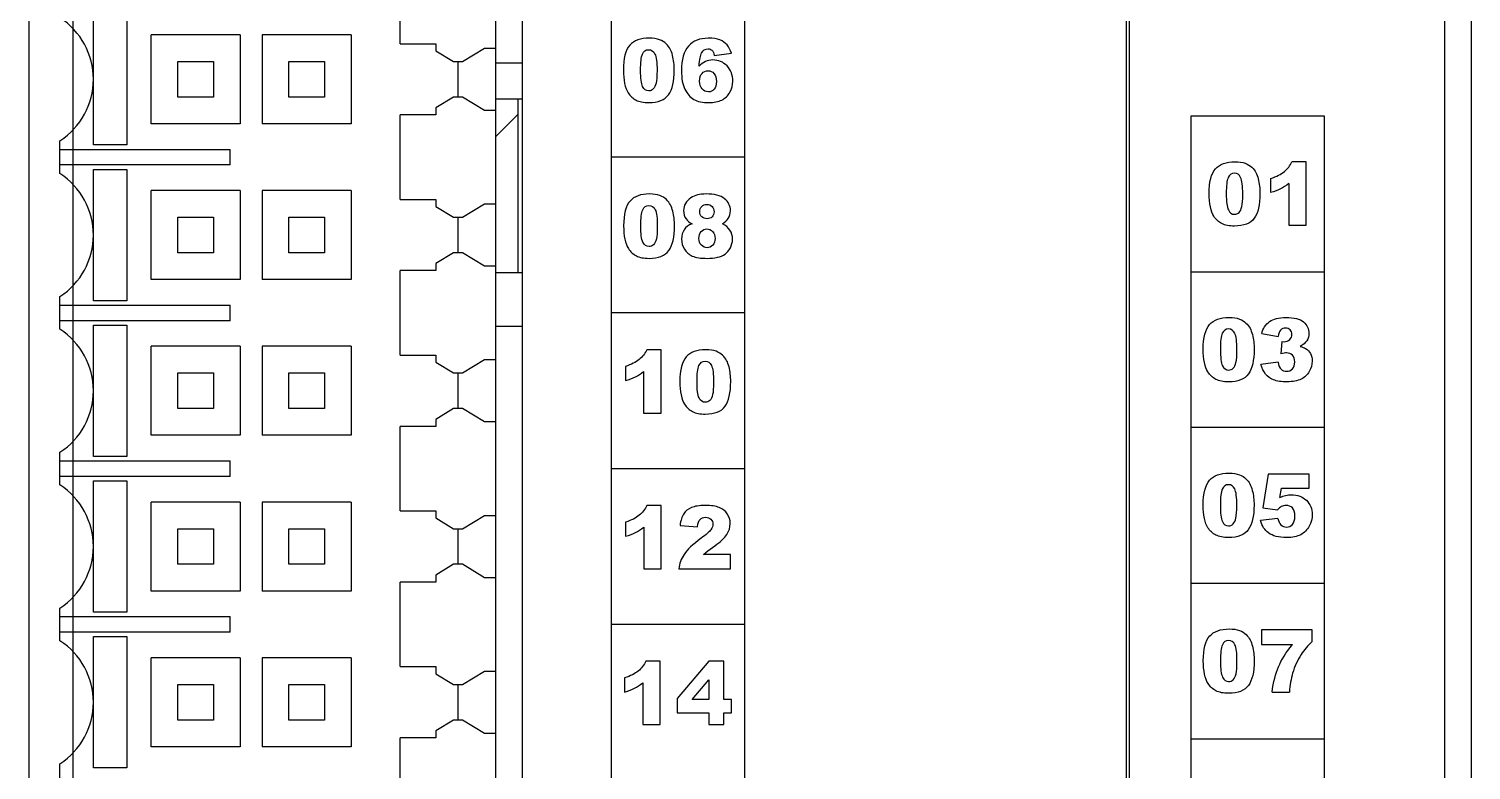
# Model space of a CAD drawing. Header units: millimetres. Extents: x 40 to 522, y -286 to 20.
# Drawn here: x 440.75 to 473.19, y -176.33 to -159.67 of the extents above; entities that cross this region are included whole.
import ezdxf

# ---------------------------------------------------------------- set-up
doc = ezdxf.new("R2010")
doc.units = ezdxf.units.MM

# ---------------------------------------------------------------- blocks, each defined once
blk = doc.blocks.new('MOD_DOM724i')
at = {"linetype": 'Continuous'}
for p, q in [((143.501, 41.698), (143.501, 127.598)), ((118.751, 121.448), (118.751, 51.448)), ((129.251, 51.448), (129.251, 121.448)), ((129.851, 51.848), (129.851, 121.048)), ((131.851, 54.948), (131.851, 117.948)), ((134.851, 54.948), (134.851, 117.948)), ((127.101, 109.998), (127.101, 111.898)), ((120.201, 109.202), (120.201, 110.673)), ((120.952, 110.673), (120.952, 107.723)), ((121.501, 108.198), (121.501, 110.198)), ((123.501, 110.198), (121.501, 110.198)), ((123.501, 110.198), (123.501, 108.198)), ((124.001, 110.198), (124.001, 108.198)), ((126.001, 110.198), (124.001, 110.198)), ((126.001, 110.198), (126.001, 108.198)), ((127.101, 109.998), (127.901, 109.998)), ((127.901, 109.998), (127.901, 109.84)), ((127.901, 109.84), (128.304, 109.598)), ((128.501, 109.598), (129.001, 109.898)), ((129.001, 109.898), (129.251, 109.898)), ((134.164, 109.735), (134.551, 109.782)), ((122.101, 108.798), (122.101, 109.598)), ((122.101, 109.598), (122.901, 109.598)), ((122.901, 109.598), (122.901, 108.798)), ((124.601, 108.798), (124.601, 109.598)), ((124.601, 109.598), (125.401, 109.598)), ((125.401, 109.598), (125.401, 108.798)), ((128.304, 109.598), (128.501, 109.598)), ((128.401, 109.598), (128.401, 108.798)), ((129.851, 109.558), (129.251, 109.558)), ((120.201, 107.723), (120.201, 109.194)), ((122.901, 108.798), (122.101, 108.798)), ((125.401, 108.798), (124.601, 108.798)), ((128.304, 108.798), (127.901, 108.556)), ((128.501, 108.798), (128.304, 108.798)), ((129.001, 108.497), (128.501, 108.798)), ((129.251, 108.758), (129.851, 108.758)), ((129.751, 104.858), (129.751, 108.758)), ((127.101, 106.498), (127.101, 108.398)), ((127.901, 108.398), (127.101, 108.398)), ((127.901, 108.556), (127.901, 108.398)), ((129.251, 108.497), (129.001, 108.497)), ((129.251, 107.913), (129.751, 108.413)), ((123.501, 108.198), (121.501, 108.198)), ((126.001, 108.198), (124.001, 108.198)), ((119.451, 107.08), (119.451, 107.815)), ((120.952, 107.723), (120.201, 107.723)), ((119.451, 107.623), (123.276, 107.623)), ((123.276, 107.273), (123.276, 107.623)), ((134.851, 107.448), (131.851, 107.448)), ((123.276, 107.273), (119.451, 107.273)), ((120.201, 105.702), (120.201, 107.173)), ((120.201, 107.173), (120.952, 107.173)), ((120.952, 107.173), (120.952, 104.223)), ((121.501, 104.698), (121.501, 106.698)), ((123.501, 106.698), (121.501, 106.698)), ((123.501, 106.698), (123.501, 104.698)), ((124.001, 106.698), (124.001, 104.698)), ((126.001, 106.698), (124.001, 106.698)), ((126.001, 106.698), (126.001, 104.698)), ((127.101, 106.498), (127.901, 106.498)), ((127.901, 106.498), (127.901, 106.34)), ((128.501, 106.098), (129.001, 106.398)), ((129.001, 106.398), (129.251, 106.398)), ((122.101, 105.298), (122.101, 106.098)), ((122.101, 106.098), (122.901, 106.098)), ((122.901, 106.098), (122.901, 105.298)), ((124.601, 105.298), (124.601, 106.098)), ((124.601, 106.098), (125.401, 106.098)), ((125.401, 106.098), (125.401, 105.298)), ((127.901, 106.34), (128.304, 106.098)), ((128.304, 106.098), (128.501, 106.098)), ((128.401, 106.098), (128.401, 105.298)), ((120.201, 104.223), (120.201, 105.694)), ((122.901, 105.298), (122.101, 105.298)), ((125.401, 105.298), (124.601, 105.298)), ((128.304, 105.298), (127.901, 105.056)), ((128.501, 105.298), (128.304, 105.298)), ((129.001, 104.997), (128.501, 105.298)), ((127.101, 102.998), (127.101, 104.898)), ((127.901, 104.898), (127.101, 104.898)), ((127.901, 105.056), (127.901, 104.898)), ((129.251, 104.997), (129.001, 104.997)), ((129.251, 104.858), (129.851, 104.858)), ((123.501, 104.698), (121.501, 104.698)), ((126.001, 104.698), (124.001, 104.698)), ((119.451, 103.58), (119.451, 104.315)), ((119.451, 104.123), (123.276, 104.123)), ((120.952, 104.223), (120.201, 104.223)), ((123.276, 103.773), (123.276, 104.123)), ((134.851, 103.948), (131.851, 103.948)), ((123.276, 103.773), (119.451, 103.773)), ((120.201, 102.202), (120.201, 103.673)), ((120.201, 103.673), (120.952, 103.673)), ((120.952, 103.673), (120.952, 100.723)), ((129.251, 103.648), (129.851, 103.648)), ((121.501, 101.198), (121.501, 103.198)), ((123.501, 103.198), (121.501, 103.198)), ((123.501, 103.198), (123.501, 101.198)), ((124.001, 103.198), (124.001, 101.198)), ((126.001, 103.198), (124.001, 103.198)), ((126.001, 103.198), (126.001, 101.198)), ((127.101, 102.998), (127.901, 102.998)), ((127.901, 102.998), (127.901, 102.84)), ((127.901, 102.84), (128.304, 102.598)), ((128.501, 102.598), (129.001, 102.898)), ((129.001, 102.898), (129.251, 102.898)), ((132.968, 103.121), (132.646, 103.121)), ((132.968, 101.698), (132.968, 103.121)), ((122.101, 101.798), (122.101, 102.598)), ((122.101, 102.598), (122.901, 102.598)), ((122.901, 102.598), (122.901, 101.798)), ((124.601, 101.798), (124.601, 102.598)), ((124.601, 102.598), (125.401, 102.598)), ((125.401, 102.598), (125.401, 101.798)), ((128.304, 102.598), (128.501, 102.598)), ((128.401, 102.598), (128.401, 101.798)), ((132.166, 102.746), (132.166, 102.427)), ((132.575, 102.631), (132.575, 101.698)), ((120.201, 100.723), (120.201, 102.194)), ((122.901, 101.798), (122.101, 101.798)), ((125.401, 101.798), (124.601, 101.798)), ((128.304, 101.798), (127.901, 101.556)), ((127.901, 101.556), (127.901, 101.398)), ((128.501, 101.798), (128.304, 101.798)), ((129.001, 101.497), (128.501, 101.798)), ((132.575, 101.698), (132.968, 101.698)), ((123.501, 101.198), (121.501, 101.198)), ((126.001, 101.198), (124.001, 101.198)), ((127.101, 99.498), (127.101, 101.398)), ((127.901, 101.398), (127.101, 101.398)), ((129.251, 101.497), (129.001, 101.497)), ((119.451, 100.08), (119.451, 100.815)), ((119.451, 100.623), (123.276, 100.623)), ((120.952, 100.723), (120.201, 100.723)), ((123.276, 100.273), (123.276, 100.623)), ((123.276, 100.273), (119.451, 100.273)), ((131.851, 100.448), (134.851, 100.448)), ((120.201, 98.702), (120.201, 100.173)), ((120.201, 100.173), (120.952, 100.173)), ((120.952, 100.173), (120.952, 97.223)), ((121.501, 97.698), (121.501, 99.698)), ((123.501, 99.698), (121.501, 99.698)), ((123.501, 99.698), (123.501, 97.698)), ((124.001, 99.698), (124.001, 97.698)), ((126.001, 99.698), (124.001, 99.698)), ((126.001, 99.698), (126.001, 97.698)), ((132.971, 99.621), (132.649, 99.621)), ((132.971, 98.198), (132.971, 99.621)), ((127.101, 99.498), (127.901, 99.498)), ((127.901, 99.498), (127.901, 99.34)), ((127.901, 99.34), (128.304, 99.098)), ((128.501, 99.098), (129.001, 99.398)), ((129.001, 99.398), (129.251, 99.398)), ((122.101, 98.298), (122.101, 99.098)), ((122.101, 99.098), (122.901, 99.098)), ((122.901, 99.098), (122.901, 98.298)), ((124.601, 98.298), (124.601, 99.098)), ((124.601, 99.098), (125.401, 99.098)), ((125.401, 99.098), (125.401, 98.298)), ((128.304, 99.098), (128.501, 99.098)), ((128.401, 99.098), (128.401, 98.298)), ((132.169, 99.246), (132.169, 98.927)), ((132.578, 99.131), (132.578, 98.198)), ((133.394, 99.174), (133.784, 99.143)), ((120.201, 97.223), (120.201, 98.694)), ((134.018, 98.599), (134.175, 98.713)), ((122.901, 98.298), (122.101, 98.298)), ((125.401, 98.298), (124.601, 98.298)), ((128.304, 98.298), (127.901, 98.056)), ((128.501, 98.298), (128.304, 98.298)), ((129.001, 97.997), (128.501, 98.298)), ((133.925, 98.515), (134.018, 98.599)), ((134.533, 98.515), (133.925, 98.515)), ((134.533, 98.198), (134.533, 98.515)), ((127.901, 98.056), (127.901, 97.898)), ((129.251, 97.997), (129.001, 97.997)), ((132.578, 98.198), (132.971, 98.198)), ((133.366, 98.198), (134.533, 98.198)), ((123.501, 97.698), (121.501, 97.698)), ((126.001, 97.698), (124.001, 97.698)), ((127.101, 95.998), (127.101, 97.898)), ((127.901, 97.898), (127.101, 97.898)), ((119.451, 96.58), (119.451, 97.315)), ((119.451, 97.123), (123.276, 97.123)), ((120.952, 97.223), (120.201, 97.223)), ((123.276, 96.773), (123.276, 97.123)), ((123.276, 96.773), (119.451, 96.773)), ((120.201, 95.202), (120.201, 96.673)), ((120.201, 96.673), (120.952, 96.673)), ((120.952, 96.673), (120.952, 93.723)), ((134.851, 96.948), (131.851, 96.948)), ((121.501, 94.198), (121.501, 96.198)), ((123.501, 96.198), (121.501, 96.198)), ((123.501, 96.198), (123.501, 94.198)), ((124.001, 96.198), (124.001, 94.198)), ((126.001, 96.198), (124.001, 96.198)), ((126.001, 96.198), (126.001, 94.198)), ((132.949, 96.121), (132.627, 96.121)), ((132.949, 94.698), (132.949, 96.121)), ((134.04, 96.121), (133.332, 95.279)), ((134.379, 96.121), (134.04, 96.121)), ((134.379, 95.261), (134.379, 96.121)), ((127.101, 95.998), (127.901, 95.998)), ((127.901, 95.998), (127.901, 95.84)), ((127.901, 95.84), (128.304, 95.598)), ((128.501, 95.598), (129.001, 95.898)), ((129.001, 95.898), (129.251, 95.898)), ((132.147, 95.746), (132.147, 95.427)), ((133.665, 95.261), (134.04, 95.701)), ((134.04, 95.701), (134.04, 95.261)), ((122.101, 94.798), (122.101, 95.598)), ((122.101, 95.598), (122.901, 95.598)), ((122.901, 95.598), (122.901, 94.798)), ((124.601, 94.798), (124.601, 95.598)), ((124.601, 95.598), (125.401, 95.598)), ((125.401, 95.598), (125.401, 94.798)), ((128.304, 95.598), (128.501, 95.598)), ((128.401, 95.598), (128.401, 94.798)), ((132.555, 95.631), (132.555, 94.698)), ((120.201, 93.723), (120.201, 95.194)), ((133.332, 95.279), (133.332, 94.959)), ((134.04, 95.261), (133.665, 95.261)), ((134.555, 95.261), (134.379, 95.261)), ((134.555, 94.959), (134.555, 95.261)), ((122.901, 94.798), (122.101, 94.798)), ((125.401, 94.798), (124.601, 94.798)), ((128.304, 94.798), (127.901, 94.556)), ((128.501, 94.798), (128.304, 94.798)), ((129.001, 94.497), (128.501, 94.798)), ((133.332, 94.959), (134.04, 94.959)), ((134.04, 94.959), (134.04, 94.698)), ((134.379, 94.959), (134.555, 94.959)), ((134.379, 94.698), (134.379, 94.959)), ((127.901, 94.398), (127.101, 94.398)), ((127.101, 92.498), (127.101, 94.398)), ((127.901, 94.556), (127.901, 94.398)), ((129.251, 94.497), (129.001, 94.497)), ((132.555, 94.698), (132.949, 94.698)), ((134.04, 94.698), (134.379, 94.698)), ((123.501, 94.198), (121.501, 94.198)), ((126.001, 94.198), (124.001, 94.198)), ((119.451, 93.08), (119.451, 93.815)), ((120.952, 93.723), (120.201, 93.723))]:
    blk.add_line(p, q, dxfattribs=at)
for centre, radius, start, end in [((118.551, 109.198), 1.65, 303.0557, 56.9443), ((118.551, 105.698), 1.65, 303.0557, 56.9443), ((134.011, 106.245), 1.071, 270.0061, 282.0044), ((118.551, 102.198), 1.65, 303.0557, 56.9443), ((118.551, 98.698), 1.65, 303.0557, 56.9443), ((118.551, 95.198), 1.65, 303.0557, 56.9443)]:
    blk.add_arc(centre, radius, start, end, dxfattribs=at)
for points in [[(132.264, 109.962), (132.168, 109.855), (132.121, 109.669), (132.121, 109.403)], [(132.702, 110.121), (132.506, 110.121), (132.359, 110.068), (132.264, 109.962)], [(132.934, 110.086), (132.873, 110.109), (132.796, 110.121), (132.702, 110.121)], [(133.082, 109.995), (133.044, 110.033), (132.995, 110.063), (132.934, 110.086)], [(133.172, 109.878), (133.15, 109.919), (133.121, 109.958), (133.082, 109.995)], [(134.029, 110.121), (133.84, 110.121), (133.693, 110.062), (133.586, 109.945)], [(134.292, 110.082), (134.227, 110.108), (134.14, 110.121), (134.029, 110.121)], [(134.453, 109.969), (134.411, 110.019), (134.357, 110.056), (134.292, 110.082)], [(134.551, 109.782), (134.528, 109.857), (134.496, 109.92), (134.453, 109.969)], [(132.507, 109.402), (132.507, 109.578), (132.521, 109.699), (132.55, 109.764)], [(132.55, 109.764), (132.578, 109.829), (132.624, 109.863), (132.689, 109.863)], [(132.689, 109.863), (132.752, 109.863), (132.799, 109.83), (132.83, 109.766)], [(132.83, 109.766), (132.862, 109.702), (132.878, 109.577), (132.878, 109.392)], [(133.226, 109.735), (133.212, 109.789), (133.194, 109.837), (133.172, 109.878)], [(133.265, 109.408), (133.265, 109.521), (133.251, 109.63), (133.226, 109.735)], [(133.586, 109.945), (133.48, 109.827), (133.427, 109.642), (133.427, 109.39)], [(133.822, 109.493), (133.833, 109.643), (133.852, 109.741), (133.878, 109.787)], [(133.878, 109.787), (133.912, 109.85), (133.962, 109.883), (134.025, 109.883)], [(134.135, 109.632), (134.07, 109.632), (134.014, 109.62), (133.965, 109.597)], [(134.025, 109.883), (134.059, 109.883), (134.089, 109.871), (134.113, 109.849)], [(134.113, 109.849), (134.137, 109.826), (134.154, 109.788), (134.164, 109.735)], [(134.451, 109.498), (134.365, 109.587), (134.259, 109.632), (134.135, 109.632)], [(132.121, 109.403), (132.121, 109.294), (132.129, 109.196), (132.148, 109.106)], [(132.553, 109.037), (132.522, 109.101), (132.507, 109.224), (132.507, 109.402)], [(132.878, 109.392), (132.878, 109.265), (132.87, 109.171), (132.857, 109.112)], [(133.136, 108.85), (133.222, 108.968), (133.265, 109.154), (133.265, 109.408)], [(133.427, 109.39), (133.427, 109.217), (133.452, 109.079), (133.503, 108.974)], [(133.965, 109.597), (133.915, 109.574), (133.867, 109.54), (133.822, 109.493)], [(133.835, 109.159), (133.835, 109.233), (133.853, 109.291), (133.889, 109.331)], [(133.889, 109.331), (133.926, 109.371), (133.971, 109.391), (134.026, 109.391)], [(134.026, 109.391), (134.078, 109.391), (134.122, 109.37), (134.158, 109.328)], [(134.158, 109.328), (134.194, 109.287), (134.212, 109.227), (134.212, 109.148)], [(134.581, 109.159), (134.581, 109.295), (134.537, 109.408), (134.451, 109.498)], [(132.148, 109.106), (132.168, 109.017), (132.193, 108.947), (132.227, 108.895)], [(132.691, 108.939), (132.631, 108.939), (132.585, 108.972), (132.553, 109.037)], [(132.793, 108.98), (132.764, 108.953), (132.73, 108.939), (132.691, 108.939)], [(132.857, 109.112), (132.844, 109.052), (132.822, 109.008), (132.793, 108.98)], [(133.892, 108.98), (133.854, 109.023), (133.835, 109.082), (133.835, 109.159)], [(134.033, 108.916), (133.977, 108.916), (133.93, 108.937), (133.892, 108.98)], [(134.212, 109.148), (134.212, 109.071), (134.195, 109.013), (134.161, 108.974)], [(134.515, 108.906), (134.559, 108.982), (134.581, 109.066), (134.581, 109.159)], [(132.227, 108.895), (132.274, 108.823), (132.334, 108.767), (132.406, 108.73)], [(132.406, 108.73), (132.479, 108.693), (132.573, 108.674), (132.692, 108.674)], [(132.692, 108.674), (132.902, 108.674), (133.05, 108.732), (133.136, 108.85)], [(133.503, 108.974), (133.553, 108.868), (133.621, 108.793), (133.706, 108.745)], [(133.706, 108.745), (133.79, 108.698), (133.903, 108.674), (134.043, 108.674)], [(134.161, 108.974), (134.126, 108.935), (134.083, 108.916), (134.033, 108.916)], [(134.043, 108.674), (134.16, 108.674), (134.256, 108.694), (134.333, 108.732)], [(134.333, 108.732), (134.411, 108.771), (134.471, 108.829), (134.515, 108.906)], [(132.27, 106.462), (132.174, 106.355), (132.126, 106.169), (132.126, 105.903)], [(132.708, 106.621), (132.511, 106.621), (132.365, 106.568), (132.27, 106.462)], [(132.94, 106.586), (132.879, 106.609), (132.802, 106.621), (132.708, 106.621)], [(133.088, 106.495), (133.05, 106.533), (133, 106.563), (132.94, 106.586)], [(133.178, 106.378), (133.156, 106.419), (133.126, 106.458), (133.088, 106.495)], [(133.639, 106.535), (133.528, 106.461), (133.474, 106.365), (133.474, 106.248)], [(133.98, 106.621), (133.839, 106.621), (133.725, 106.593), (133.639, 106.535)], [(134.394, 106.514), (134.305, 106.585), (134.167, 106.621), (133.98, 106.621)], [(134.529, 106.245), (134.529, 106.353), (134.484, 106.443), (134.394, 106.514)], [(132.512, 105.902), (132.512, 106.078), (132.527, 106.199), (132.555, 106.264)], [(132.555, 106.264), (132.584, 106.329), (132.63, 106.363), (132.695, 106.363)], [(132.695, 106.363), (132.758, 106.363), (132.805, 106.33), (132.836, 106.266)], [(132.836, 106.266), (132.868, 106.202), (132.884, 106.077), (132.884, 105.892)], [(133.231, 106.235), (133.218, 106.289), (133.2, 106.337), (133.178, 106.378)], [(133.271, 105.908), (133.271, 106.021), (133.257, 106.13), (133.231, 106.235)], [(133.474, 106.248), (133.474, 106.176), (133.493, 106.113), (133.531, 106.059)], [(133.84, 106.225), (133.84, 106.272), (133.854, 106.31), (133.884, 106.34)], [(133.885, 106.108), (133.854, 106.137), (133.84, 106.176), (133.84, 106.225)], [(133.884, 106.34), (133.913, 106.369), (133.951, 106.385), (133.999, 106.385)], [(134.006, 106.064), (133.955, 106.064), (133.915, 106.078), (133.885, 106.108)], [(133.999, 106.385), (134.045, 106.385), (134.083, 106.369), (134.114, 106.339)], [(134.116, 106.107), (134.087, 106.078), (134.05, 106.064), (134.006, 106.064)], [(134.114, 106.339), (134.143, 106.308), (134.159, 106.269), (134.159, 106.221)], [(134.159, 106.221), (134.159, 106.174), (134.144, 106.136), (134.116, 106.107)], [(134.35, 105.95), (134.407, 105.988), (134.449, 106.027), (134.476, 106.069)], [(134.476, 106.069), (134.511, 106.123), (134.529, 106.182), (134.529, 106.245)], [(132.126, 105.903), (132.126, 105.794), (132.135, 105.696), (132.154, 105.606)], [(132.559, 105.537), (132.528, 105.601), (132.512, 105.724), (132.512, 105.902)], [(132.884, 105.892), (132.884, 105.765), (132.876, 105.671), (132.863, 105.612)], [(133.142, 105.35), (133.228, 105.468), (133.271, 105.654), (133.271, 105.908)], [(133.488, 105.817), (133.45, 105.76), (133.431, 105.691), (133.431, 105.609)], [(133.665, 105.95), (133.585, 105.919), (133.526, 105.875), (133.488, 105.817)], [(133.531, 106.059), (133.559, 106.019), (133.604, 105.983), (133.665, 105.95)], [(133.819, 105.623), (133.819, 105.687), (133.836, 105.739), (133.872, 105.777)], [(133.872, 105.777), (133.908, 105.815), (133.95, 105.835), (133.999, 105.835)], [(133.999, 105.835), (134.048, 105.835), (134.091, 105.814), (134.128, 105.775)], [(134.128, 105.775), (134.165, 105.735), (134.184, 105.685), (134.184, 105.623)], [(134.518, 105.806), (134.481, 105.865), (134.425, 105.914), (134.35, 105.95)], [(134.575, 105.607), (134.575, 105.68), (134.556, 105.746), (134.518, 105.806)], [(132.154, 105.606), (132.173, 105.517), (132.199, 105.447), (132.233, 105.395)], [(132.697, 105.439), (132.636, 105.439), (132.591, 105.472), (132.559, 105.537)], [(132.799, 105.48), (132.77, 105.453), (132.736, 105.439), (132.697, 105.439)], [(132.863, 105.612), (132.849, 105.552), (132.827, 105.508), (132.799, 105.48)], [(133.431, 105.609), (133.431, 105.525), (133.451, 105.449), (133.492, 105.381)], [(133.875, 105.47), (133.837, 105.51), (133.819, 105.56), (133.819, 105.623)], [(134.004, 105.412), (133.955, 105.412), (133.912, 105.432), (133.875, 105.47)], [(134.129, 105.472), (134.092, 105.432), (134.05, 105.412), (134.004, 105.412)], [(134.184, 105.623), (134.184, 105.562), (134.165, 105.512), (134.129, 105.472)], [(134.526, 105.411), (134.559, 105.472), (134.575, 105.537), (134.575, 105.607)], [(132.233, 105.395), (132.279, 105.323), (132.339, 105.267), (132.412, 105.23)], [(132.412, 105.23), (132.485, 105.193), (132.579, 105.174), (132.698, 105.174)], [(132.698, 105.174), (132.908, 105.174), (133.056, 105.232), (133.142, 105.35)], [(133.492, 105.381), (133.532, 105.312), (133.592, 105.261), (133.671, 105.226)], [(133.671, 105.226), (133.749, 105.192), (133.862, 105.174), (134.011, 105.174)], [(134.233, 105.197), (134.303, 105.212), (134.361, 105.237), (134.408, 105.27)], [(134.408, 105.27), (134.455, 105.303), (134.494, 105.349), (134.526, 105.411)], [(132.475, 102.9), (132.401, 102.84), (132.298, 102.788), (132.166, 102.746)], [(132.646, 103.121), (132.604, 103.034), (132.547, 102.959), (132.475, 102.9)], [(133.535, 102.962), (133.439, 102.855), (133.391, 102.669), (133.391, 102.403)], [(133.973, 103.121), (133.776, 103.121), (133.63, 103.068), (133.535, 102.962)], [(133.82, 102.764), (133.849, 102.829), (133.895, 102.863), (133.96, 102.863)], [(133.96, 102.863), (134.023, 102.863), (134.069, 102.83), (134.101, 102.766)], [(134.205, 103.086), (134.144, 103.109), (134.067, 103.121), (133.973, 103.121)], [(134.353, 102.995), (134.315, 103.033), (134.265, 103.063), (134.205, 103.086)], [(134.443, 102.878), (134.421, 102.919), (134.391, 102.958), (134.353, 102.995)], [(134.496, 102.735), (134.483, 102.789), (134.465, 102.837), (134.443, 102.878)], [(132.166, 102.427), (132.256, 102.454), (132.33, 102.483), (132.39, 102.513)], [(132.39, 102.513), (132.449, 102.543), (132.511, 102.582), (132.575, 102.631)], [(133.777, 102.402), (133.777, 102.578), (133.791, 102.699), (133.82, 102.764)], [(134.101, 102.766), (134.132, 102.702), (134.149, 102.577), (134.149, 102.392)], [(134.535, 102.408), (134.535, 102.521), (134.522, 102.63), (134.496, 102.735)], [(133.391, 102.403), (133.391, 102.294), (133.4, 102.196), (133.419, 102.106)], [(133.824, 102.037), (133.792, 102.101), (133.777, 102.224), (133.777, 102.402)], [(134.149, 102.392), (134.149, 102.265), (134.141, 102.171), (134.128, 102.112)], [(134.407, 101.85), (134.492, 101.968), (134.535, 102.154), (134.535, 102.408)], [(133.419, 102.106), (133.438, 102.017), (133.464, 101.947), (133.498, 101.895)], [(133.498, 101.895), (133.544, 101.823), (133.604, 101.767), (133.677, 101.73)], [(133.961, 101.939), (133.901, 101.939), (133.855, 101.972), (133.824, 102.037)], [(134.064, 101.98), (134.035, 101.953), (134.001, 101.939), (133.961, 101.939)], [(133.962, 101.674), (134.173, 101.674), (134.321, 101.732), (134.407, 101.85)], [(134.128, 102.112), (134.114, 102.052), (134.092, 102.008), (134.064, 101.98)], [(133.677, 101.73), (133.749, 101.693), (133.844, 101.674), (133.962, 101.674)], [(132.649, 99.621), (132.607, 99.534), (132.55, 99.459), (132.477, 99.4)], [(133.959, 99.621), (133.827, 99.621), (133.725, 99.604), (133.65, 99.572)], [(134.277, 99.574), (134.201, 99.605), (134.095, 99.621), (133.959, 99.621)], [(134.457, 99.43), (134.413, 99.495), (134.354, 99.543), (134.277, 99.574)], [(132.477, 99.4), (132.404, 99.34), (132.301, 99.288), (132.169, 99.246)], [(133.478, 99.431), (133.437, 99.369), (133.409, 99.283), (133.394, 99.174)], [(133.65, 99.572), (133.576, 99.539), (133.518, 99.492), (133.478, 99.431)], [(133.784, 99.143), (133.794, 99.221), (133.815, 99.277), (133.847, 99.308)], [(133.847, 99.308), (133.878, 99.339), (133.919, 99.355), (133.969, 99.355)], [(133.969, 99.355), (134.017, 99.355), (134.056, 99.34), (134.088, 99.309)], [(134.088, 99.309), (134.119, 99.279), (134.135, 99.242), (134.135, 99.2)], [(134.523, 99.214), (134.523, 99.294), (134.501, 99.365), (134.457, 99.43)], [(132.169, 98.927), (132.259, 98.954), (132.333, 98.983), (132.393, 99.013)], [(132.393, 99.013), (132.452, 99.043), (132.514, 99.082), (132.578, 99.131)], [(134.087, 99.075), (134.055, 99.031), (133.982, 98.966), (133.869, 98.882)], [(134.135, 99.2), (134.135, 99.16), (134.119, 99.119), (134.087, 99.075)], [(134.175, 98.713), (134.307, 98.806), (134.398, 98.891), (134.448, 98.969)], [(134.448, 98.969), (134.497, 99.047), (134.523, 99.128), (134.523, 99.214)], [(133.869, 98.882), (133.682, 98.744), (133.555, 98.623), (133.487, 98.522)], [(133.487, 98.522), (133.419, 98.421), (133.379, 98.312), (133.366, 98.198)], [(132.627, 96.121), (132.585, 96.034), (132.528, 95.959), (132.455, 95.9)], [(132.455, 95.9), (132.381, 95.84), (132.278, 95.788), (132.147, 95.746)], [(132.147, 95.427), (132.236, 95.454), (132.311, 95.483), (132.37, 95.513)], [(132.37, 95.513), (132.429, 95.543), (132.491, 95.582), (132.555, 95.631)]]:
    blk.add_open_spline(points, degree=3, dxfattribs=at)
blk = doc.blocks.new('MOD_AIV716')
at = {"linetype": 'Continuous'}
for p, q in [((103.435, 32.122), (103.435, 118.022)), ((111.185, 111.872), (111.185, 41.872)), ((110.585, 111.472), (110.585, 42.272)), ((104.885, 108.372), (104.885, 45.372)), ((107.885, 108.372), (104.885, 108.372)), ((107.885, 45.372), (107.885, 108.372)), ((107.478, 107.346), (107.156, 107.346)), ((107.478, 105.922), (107.478, 107.346)), ((106.676, 106.971), (106.676, 106.652)), ((107.085, 106.855), (107.085, 105.922)), ((107.085, 105.922), (107.478, 105.922)), ((104.885, 104.872), (107.885, 104.872)), ((106.475, 103.483), (106.842, 103.417)), ((106.926, 103.305), (106.906, 103.027)), ((106.926, 103.305), (106.977, 103.3)), ((106.842, 102.844), (106.454, 102.792)), ((107.885, 101.372), (104.885, 101.372)), ((106.621, 100.322), (106.498, 99.57)), ((107.545, 100.322), (106.621, 100.322)), ((107.545, 100.012), (107.545, 100.322)), ((106.886, 99.802), (106.919, 100.012)), ((106.919, 100.012), (107.545, 100.012)), ((106.841, 99.328), (106.447, 99.285)), ((106.498, 99.57), (106.829, 99.522)), ((104.885, 97.872), (107.885, 97.872)), ((106.473, 96.822), (106.473, 96.494)), ((107.609, 96.822), (106.473, 96.822)), ((107.609, 96.56), (107.609, 96.822)), ((106.473, 96.494), (107.165, 96.494)), ((106.709, 95.422), (107.097, 95.422)), ((107.885, 94.372), (104.885, 94.372))]:
    blk.add_line(p, q, dxfattribs=at)
for points in [[(105.292, 106.628), (105.292, 106.894), (105.34, 107.08), (105.436, 107.187)], [(105.436, 107.187), (105.531, 107.293), (105.677, 107.346), (105.874, 107.346)], [(105.86, 107.087), (105.796, 107.087), (105.75, 107.054), (105.721, 106.989)], [(106.002, 106.991), (105.97, 107.055), (105.924, 107.087), (105.86, 107.087)], [(105.874, 107.346), (105.967, 107.346), (106.045, 107.334), (106.106, 107.311)], [(106.106, 107.311), (106.166, 107.288), (106.216, 107.257), (106.254, 107.22)], [(106.254, 107.22), (106.292, 107.183), (106.322, 107.144), (106.344, 107.103)], [(106.344, 107.103), (106.366, 107.062), (106.384, 107.014), (106.397, 106.96)], [(106.676, 106.971), (106.808, 107.013), (106.911, 107.065), (106.985, 107.125)], [(106.985, 107.125), (107.057, 107.184), (107.114, 107.258), (107.156, 107.346)], [(105.721, 106.989), (105.692, 106.924), (105.678, 106.803), (105.678, 106.627)], [(106.05, 106.617), (106.05, 106.802), (106.033, 106.927), (106.002, 106.991)], [(106.397, 106.96), (106.423, 106.854), (106.436, 106.746), (106.436, 106.633)], [(106.9, 106.738), (106.84, 106.707), (106.766, 106.679), (106.676, 106.652)], [(107.085, 106.855), (107.021, 106.807), (106.959, 106.768), (106.9, 106.738)], [(105.32, 106.331), (105.301, 106.421), (105.292, 106.519), (105.292, 106.628)], [(105.678, 106.627), (105.678, 106.449), (105.693, 106.326), (105.725, 106.261)], [(106.029, 106.337), (106.042, 106.396), (106.05, 106.49), (106.05, 106.617)], [(106.436, 106.633), (106.436, 106.379), (106.393, 106.193), (106.308, 106.075)], [(105.398, 106.12), (105.365, 106.172), (105.339, 106.241), (105.32, 106.331)], [(105.578, 105.955), (105.505, 105.992), (105.445, 106.048), (105.398, 106.12)], [(105.725, 106.261), (105.756, 106.196), (105.802, 106.164), (105.862, 106.164)], [(105.862, 106.164), (105.902, 106.164), (105.936, 106.177), (105.965, 106.205)], [(106.308, 106.075), (106.221, 105.957), (106.073, 105.899), (105.863, 105.899)], [(105.965, 106.205), (105.993, 106.233), (106.015, 106.277), (106.029, 106.337)], [(105.863, 105.899), (105.745, 105.899), (105.65, 105.918), (105.578, 105.955)], [(105.304, 103.687), (105.399, 103.793), (105.545, 103.846), (105.742, 103.846)], [(105.742, 103.846), (105.836, 103.846), (105.913, 103.834), (105.974, 103.811)], [(105.974, 103.811), (106.034, 103.788), (106.084, 103.757), (106.122, 103.72)], [(106.65, 103.752), (106.737, 103.815), (106.86, 103.846), (107.02, 103.846)], [(107.02, 103.846), (107.202, 103.846), (107.334, 103.812), (107.416, 103.744)], [(105.16, 103.128), (105.16, 103.394), (105.208, 103.58), (105.304, 103.687)], [(105.589, 103.489), (105.561, 103.424), (105.546, 103.303), (105.546, 103.127)], [(105.729, 103.587), (105.664, 103.587), (105.618, 103.554), (105.589, 103.489)], [(105.87, 103.491), (105.839, 103.555), (105.792, 103.587), (105.729, 103.587)], [(105.918, 103.117), (105.918, 103.302), (105.902, 103.427), (105.87, 103.491)], [(106.122, 103.72), (106.16, 103.683), (106.19, 103.644), (106.212, 103.603)], [(106.212, 103.603), (106.234, 103.562), (106.252, 103.514), (106.265, 103.46)], [(106.475, 103.483), (106.505, 103.6), (106.563, 103.69), (106.65, 103.752)], [(106.9, 103.563), (106.872, 103.535), (106.852, 103.486), (106.842, 103.417)], [(107.012, 103.605), (106.966, 103.605), (106.929, 103.59), (106.9, 103.563)], [(107.117, 103.566), (107.091, 103.591), (107.056, 103.605), (107.012, 103.605)], [(107.155, 103.464), (107.155, 103.506), (107.142, 103.541), (107.117, 103.566)], [(107.416, 103.744), (107.497, 103.675), (107.538, 103.59), (107.538, 103.487)], [(107.538, 103.487), (107.538, 103.426), (107.521, 103.372), (107.489, 103.323)], [(106.265, 103.46), (106.291, 103.354), (106.305, 103.246), (106.305, 103.133)], [(106.977, 103.3), (107.027, 103.3), (107.069, 103.316), (107.104, 103.349)], [(107.104, 103.349), (107.138, 103.381), (107.155, 103.419), (107.155, 103.464)], [(107.489, 103.323), (107.455, 103.273), (107.406, 103.23), (107.339, 103.194)], [(107.339, 103.194), (107.392, 103.181), (107.434, 103.164), (107.463, 103.147)], [(107.463, 103.147), (107.509, 103.119), (107.545, 103.08), (107.571, 103.034)], [(105.188, 102.831), (105.169, 102.921), (105.16, 103.019), (105.16, 103.128)], [(105.267, 102.62), (105.233, 102.672), (105.207, 102.741), (105.188, 102.831)], [(105.546, 103.127), (105.546, 102.949), (105.562, 102.826), (105.593, 102.761)], [(105.833, 102.705), (105.861, 102.733), (105.883, 102.777), (105.897, 102.837)], [(105.897, 102.837), (105.91, 102.896), (105.918, 102.99), (105.918, 103.117)], [(106.305, 103.133), (106.305, 102.879), (106.262, 102.693), (106.176, 102.575)], [(106.842, 102.844), (106.857, 102.765), (106.88, 102.711), (106.913, 102.68)], [(107.032, 103.05), (107.002, 103.05), (106.96, 103.042), (106.906, 103.027)], [(107.168, 102.996), (107.134, 103.032), (107.09, 103.05), (107.032, 103.05)], [(107.166, 102.693), (107.2, 102.731), (107.218, 102.781), (107.218, 102.845)], [(107.218, 102.845), (107.218, 102.91), (107.201, 102.96), (107.168, 102.996)], [(107.61, 102.866), (107.61, 102.784), (107.588, 102.706), (107.546, 102.632)], [(107.571, 103.034), (107.597, 102.987), (107.61, 102.931), (107.61, 102.866)], [(105.446, 102.455), (105.373, 102.492), (105.313, 102.548), (105.267, 102.62)], [(105.593, 102.761), (105.625, 102.696), (105.67, 102.664), (105.731, 102.664)], [(105.731, 102.664), (105.77, 102.664), (105.804, 102.677), (105.833, 102.705)], [(106.176, 102.575), (106.09, 102.457), (105.942, 102.399), (105.732, 102.399)], [(106.562, 102.574), (106.515, 102.632), (106.478, 102.704), (106.454, 102.792)], [(106.744, 102.443), (106.67, 102.473), (106.61, 102.517), (106.562, 102.574)], [(106.913, 102.68), (106.945, 102.65), (106.986, 102.635), (107.036, 102.635)], [(107.036, 102.635), (107.088, 102.635), (107.132, 102.654), (107.166, 102.693)], [(107.546, 102.632), (107.503, 102.557), (107.442, 102.499), (107.362, 102.459)], [(105.732, 102.399), (105.613, 102.399), (105.519, 102.418), (105.446, 102.455)], [(107.046, 102.399), (106.918, 102.399), (106.817, 102.414), (106.744, 102.443)], [(107.362, 102.459), (107.282, 102.42), (107.176, 102.399), (107.046, 102.399)], [(105.303, 100.187), (105.398, 100.293), (105.544, 100.346), (105.741, 100.346)], [(105.741, 100.346), (105.834, 100.346), (105.912, 100.334), (105.973, 100.311)], [(105.973, 100.311), (106.033, 100.288), (106.083, 100.257), (106.121, 100.22)], [(105.159, 99.628), (105.159, 99.894), (105.207, 100.08), (105.303, 100.187)], [(105.588, 99.989), (105.559, 99.924), (105.545, 99.803), (105.545, 99.627)], [(105.727, 100.087), (105.662, 100.087), (105.616, 100.054), (105.588, 99.989)], [(105.869, 99.991), (105.837, 100.055), (105.79, 100.087), (105.727, 100.087)], [(105.916, 99.617), (105.916, 99.802), (105.9, 99.927), (105.869, 99.991)], [(106.121, 100.22), (106.159, 100.183), (106.189, 100.144), (106.21, 100.103)], [(106.21, 100.103), (106.232, 100.062), (106.251, 100.014), (106.264, 99.96)], [(106.264, 99.96), (106.29, 99.854), (106.303, 99.746), (106.303, 99.633)], [(105.187, 99.331), (105.168, 99.421), (105.159, 99.519), (105.159, 99.628)], [(105.545, 99.627), (105.545, 99.449), (105.56, 99.326), (105.592, 99.261)], [(105.895, 99.337), (105.909, 99.396), (105.916, 99.49), (105.916, 99.617)], [(106.303, 99.633), (106.303, 99.379), (106.26, 99.193), (106.174, 99.075)], [(106.915, 99.595), (106.889, 99.581), (106.86, 99.557), (106.829, 99.522)], [(106.886, 99.802), (106.929, 99.822), (106.972, 99.837), (107.014, 99.847)], [(107.024, 99.622), (106.986, 99.622), (106.95, 99.613), (106.915, 99.595)], [(107.014, 99.847), (107.056, 99.857), (107.098, 99.863), (107.14, 99.863)], [(107.166, 99.564), (107.13, 99.602), (107.083, 99.622), (107.024, 99.622)], [(107.14, 99.863), (107.279, 99.863), (107.393, 99.82), (107.48, 99.736)], [(107.48, 99.736), (107.568, 99.651), (107.611, 99.544), (107.611, 99.416)], [(105.265, 99.12), (105.232, 99.172), (105.206, 99.241), (105.187, 99.331)], [(105.592, 99.261), (105.623, 99.196), (105.669, 99.164), (105.729, 99.164)], [(105.831, 99.205), (105.86, 99.233), (105.882, 99.277), (105.895, 99.337)], [(106.519, 99.121), (106.49, 99.165), (106.466, 99.219), (106.447, 99.285)], [(106.841, 99.328), (106.85, 99.265), (106.872, 99.217), (106.907, 99.184)], [(107.22, 99.381), (107.22, 99.464), (107.202, 99.525), (107.166, 99.564)], [(107.166, 99.196), (107.202, 99.238), (107.22, 99.299), (107.22, 99.381)], [(107.611, 99.416), (107.611, 99.325), (107.589, 99.239), (107.544, 99.155)], [(105.445, 98.955), (105.372, 98.992), (105.312, 99.048), (105.265, 99.12)], [(105.73, 98.899), (105.612, 98.899), (105.517, 98.918), (105.445, 98.955)], [(105.729, 99.164), (105.768, 99.164), (105.803, 99.177), (105.831, 99.205)], [(106.174, 99.075), (106.088, 98.957), (105.94, 98.899), (105.73, 98.899)], [(106.631, 99.003), (106.585, 99.037), (106.548, 99.077), (106.519, 99.121)], [(106.799, 98.925), (106.733, 98.942), (106.677, 98.968), (106.631, 99.003)], [(106.907, 99.184), (106.942, 99.152), (106.984, 99.135), (107.033, 99.135)], [(107.033, 99.135), (107.086, 99.135), (107.131, 99.155), (107.166, 99.196)], [(107.353, 98.964), (107.271, 98.92), (107.165, 98.899), (107.037, 98.899)], [(107.544, 99.155), (107.499, 99.071), (107.435, 99.008), (107.353, 98.964)], [(107.037, 98.899), (106.944, 98.899), (106.865, 98.908), (106.799, 98.925)], [(105.162, 96.128), (105.162, 96.394), (105.21, 96.58), (105.305, 96.687)], [(105.305, 96.687), (105.401, 96.793), (105.547, 96.846), (105.744, 96.846)], [(105.744, 96.846), (105.837, 96.846), (105.914, 96.834), (105.976, 96.811)], [(105.976, 96.811), (106.036, 96.788), (106.085, 96.757), (106.124, 96.72)], [(106.124, 96.72), (106.162, 96.683), (106.191, 96.644), (106.213, 96.603)], [(105.591, 96.489), (105.562, 96.424), (105.548, 96.303), (105.548, 96.127)], [(105.73, 96.587), (105.665, 96.587), (105.619, 96.554), (105.591, 96.489)], [(105.871, 96.491), (105.84, 96.555), (105.793, 96.587), (105.73, 96.587)], [(105.919, 96.117), (105.919, 96.302), (105.903, 96.427), (105.871, 96.491)], [(106.213, 96.603), (106.235, 96.562), (106.253, 96.514), (106.267, 96.46)], [(106.267, 96.46), (106.293, 96.354), (106.306, 96.246), (106.306, 96.133)], [(106.853, 95.997), (106.918, 96.152), (107.022, 96.317), (107.165, 96.494)], [(107.609, 96.56), (107.509, 96.47), (107.427, 96.374), (107.361, 96.27)], [(105.19, 95.831), (105.171, 95.921), (105.162, 96.019), (105.162, 96.128)], [(105.548, 96.127), (105.548, 95.949), (105.563, 95.826), (105.595, 95.761)], [(105.898, 95.837), (105.912, 95.896), (105.919, 95.99), (105.919, 96.117)], [(106.306, 96.133), (106.306, 95.879), (106.263, 95.693), (106.177, 95.575)], [(107.361, 96.27), (107.281, 96.144), (107.217, 96.004), (107.17, 95.85)], [(105.268, 95.62), (105.235, 95.672), (105.209, 95.741), (105.19, 95.831)], [(105.595, 95.761), (105.626, 95.696), (105.672, 95.664), (105.732, 95.664)], [(105.732, 95.664), (105.771, 95.664), (105.806, 95.677), (105.834, 95.705)], [(105.834, 95.705), (105.863, 95.733), (105.885, 95.777), (105.898, 95.837)], [(106.709, 95.422), (106.74, 95.651), (106.787, 95.843), (106.853, 95.997)], [(107.17, 95.85), (107.134, 95.729), (107.109, 95.587), (107.097, 95.422)], [(105.447, 95.455), (105.375, 95.492), (105.315, 95.548), (105.268, 95.62)], [(105.733, 95.399), (105.615, 95.399), (105.52, 95.418), (105.447, 95.455)], [(106.177, 95.575), (106.091, 95.457), (105.943, 95.399), (105.733, 95.399)]]:
    blk.add_open_spline(points, degree=3, dxfattribs=at)
blk = doc.blocks.new('MOD_DMM700')
at = {"color": 7, "linetype": 'Continuous'}
blk.add_line((-0.25, 6), (-0.25, 124), dxfattribs=at)

msp = doc.modelspace()

# ---------------------------------------------------------------- block references
for name, p in [('MOD_DOM724i', (322, -270)), ('MOD_AIV716', (362, -270)), ('MOD_DMM700', (442, -270))]:
    msp.add_blockref(name, p)

doc.saveas('drawing.dxf')
